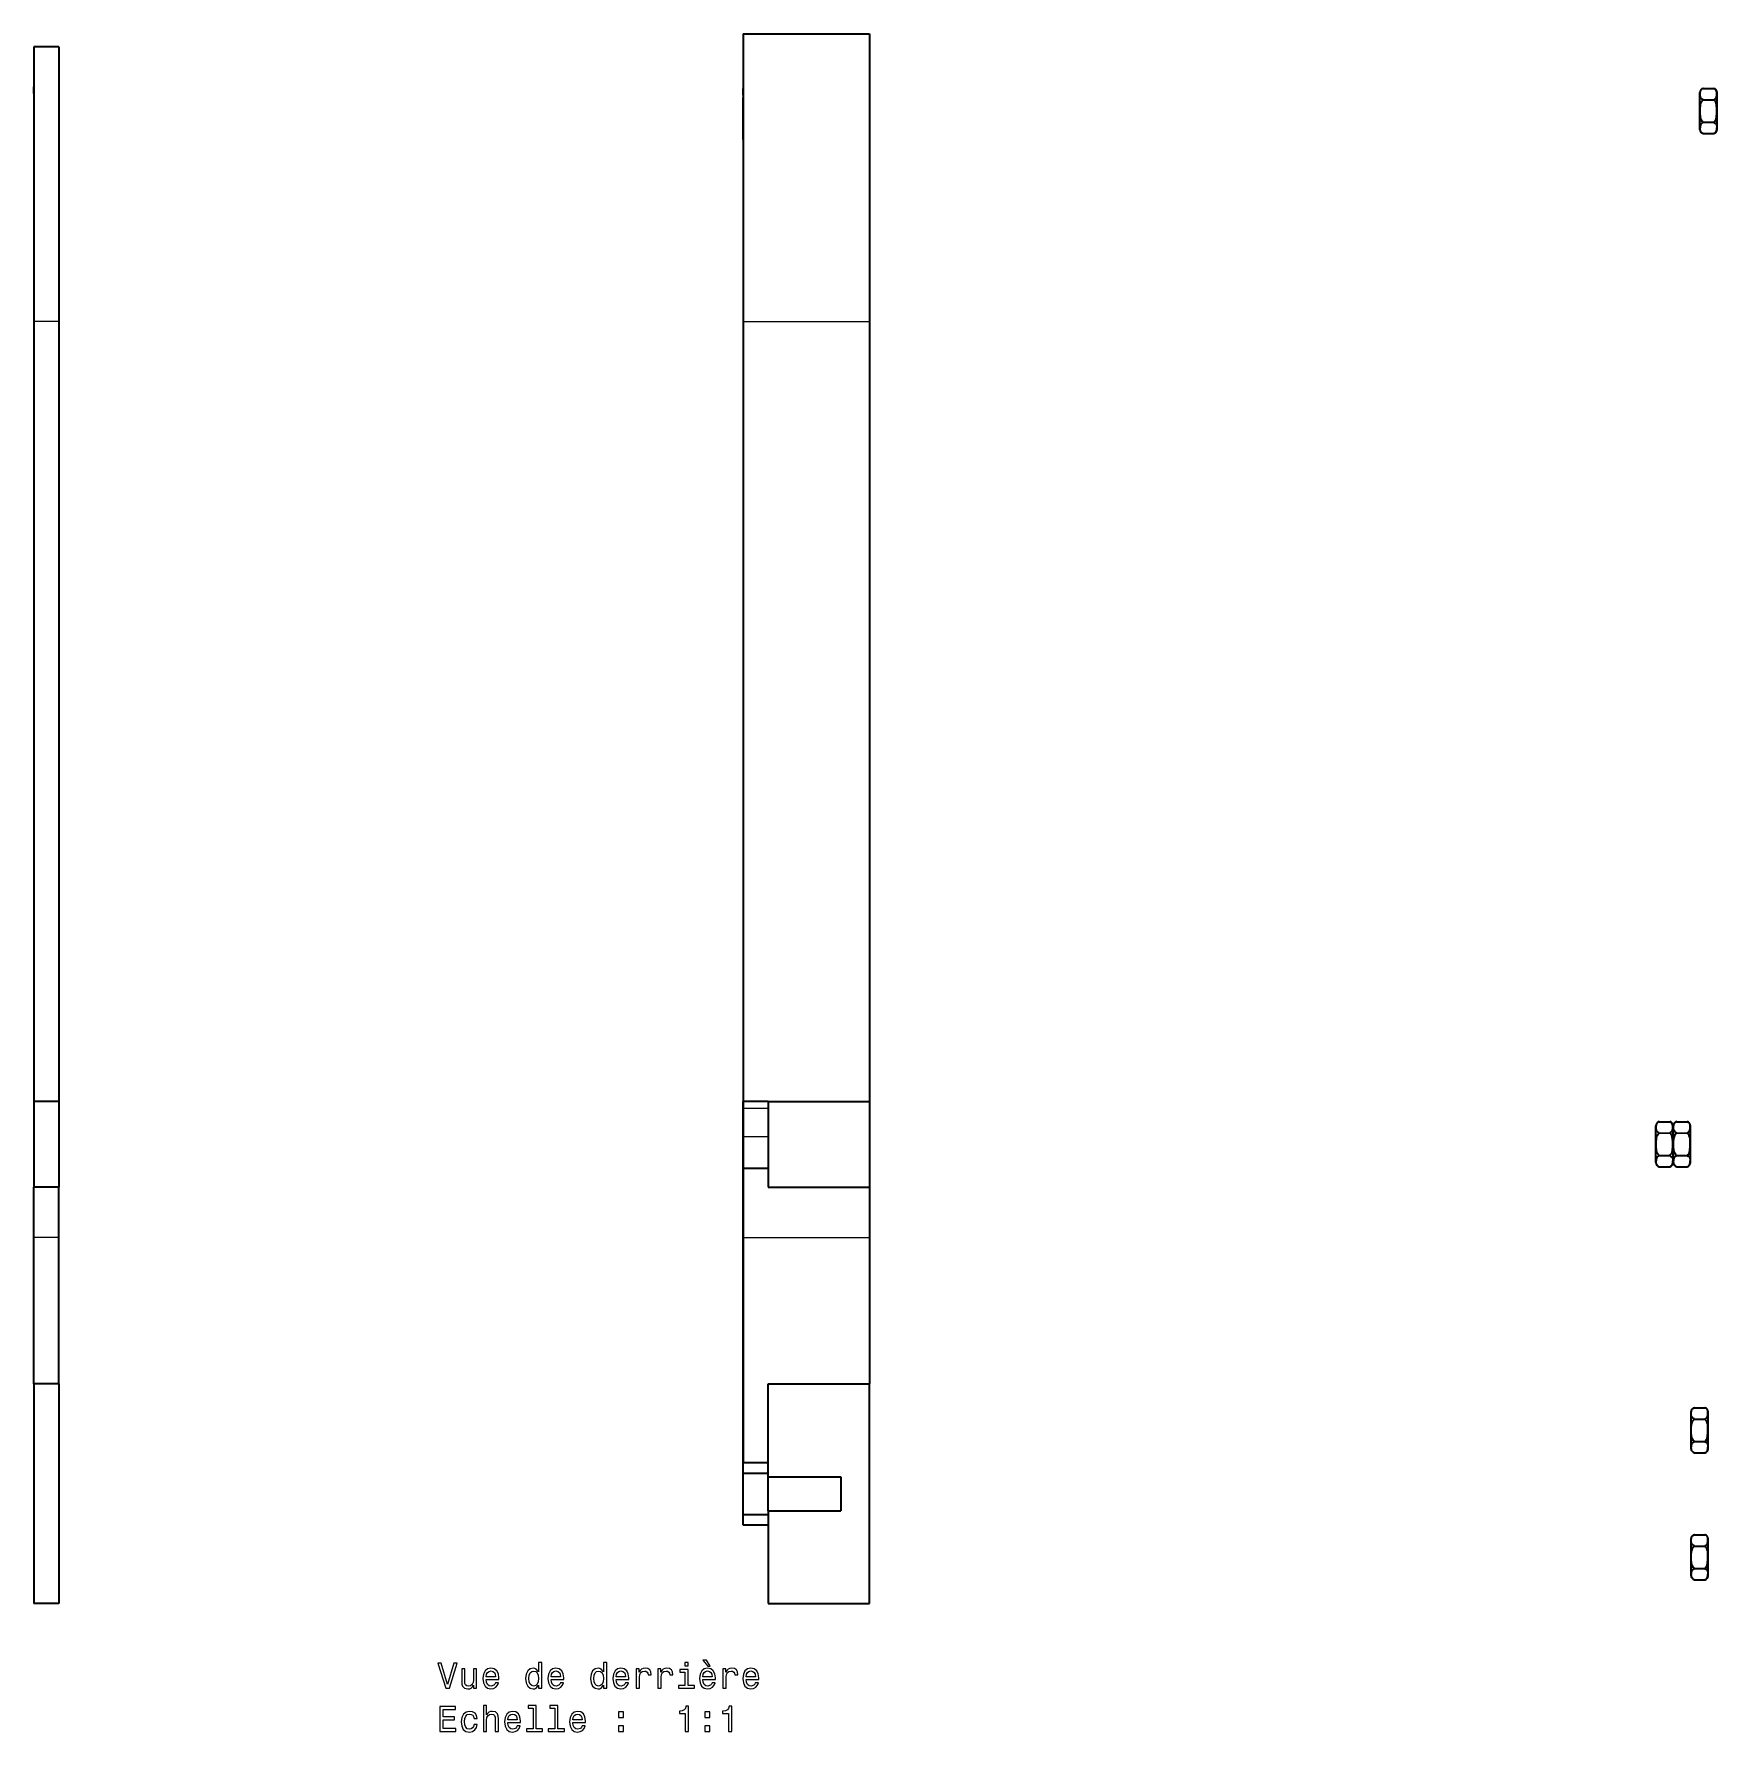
# Model space of a CAD drawing. Extents: x 155 to 1176, y 87 to 946.
# Drawn here: x 939.6 to 1175.6, y 291.3 to 529.3 of the extents above; entities that cross this region are included whole.
import ezdxf

# ---------------------------------------------------------------- set-up
doc = ezdxf.new("R2010")
doc.units = 0

msp = doc.modelspace()

# ---------------------------------------------------------------- linework, layer by layer
at = {"color": 7, "lineweight": 35}
for p, q in [((1039.05, 529.32), (1039.05, 489)), ((1056.75, 529.32), (1056.75, 489)), ((939.65, 527.52), (939.65, 489)), ((943.15, 527.52), (943.15, 489)), ((1039.05, 521.77), (1039.05, 489)), ((1039.05, 520.33), (1039.05, 489)), ((939.65, 489), (939.65, 379.7)), ((943.15, 489), (943.15, 379.7)), ((1039.05, 489), (1039.05, 379.7)), ((1039.05, 489), (1039.05, 379.7)), ((1056.75, 489), (1056.75, 379.7)), ((939.65, 340.1), (939.65, 360.63)), ((943.15, 340.1), (943.15, 360.63)), ((1039.05, 321.81), (1039.05, 360.63)), ((1039.05, 360.63), (1039.05, 329.1)), ((1056.75, 360.63), (1056.75, 340.1)), ((1056.75, 309.31), (1056.75, 340.1))]:
    msp.add_line(p, q, dxfattribs=at)
at = {"color": 7, "lineweight": 35, "ltscale": 0.442499}
msp.add_line((1039.05, 529.32), (1056.75, 529.32), dxfattribs=at)
at = {"color": 7, "lineweight": 35, "ltscale": 0.0875}
for p, q in [((943.15, 527.52), (939.65, 527.52)), ((943.15, 379.7), (939.65, 379.7)), ((1042.55, 379.7), (1039.05, 379.7)), ((1039.05, 370.33), (1042.55, 370.33)), ((943.15, 367.7), (939.65, 367.7)), ((943.15, 340.1), (939.65, 340.1)), ((1039.05, 329.1), (1042.55, 329.1)), ((1039.05, 327.6), (1042.55, 327.6)), ((1039.05, 321.81), (1042.55, 321.81)), ((1042.55, 320.31), (1039.05, 320.31)), ((943.15, 309.31), (939.65, 309.31))]:
    msp.add_line(p, q, dxfattribs=at)
at = {"color": 7, "lineweight": 35, "ltscale": 0.004613}
msp.add_line((939.65, 522.07), (939.65, 521.89), dxfattribs=at)
at = {"color": 7, "lineweight": 35, "ltscale": 0.02291}
for p, q in [((939.65, 520.97), (939.65, 521.89)), ((1039.05, 520.74), (1039.05, 521.66))]:
    msp.add_line(p, q, dxfattribs=at)
at = {"color": 7, "lineweight": 35, "ltscale": 9.91821e-05}
msp.add_line((1039.05, 521.77), (1039.05, 521.77), dxfattribs=at)
at = {"color": 7, "lineweight": 35, "ltscale": 0.002882}
msp.add_line((1039.05, 521.77), (1039.05, 521.66), dxfattribs=at)
at = {"color": 7, "lineweight": 35, "ltscale": 0.001231}
for p, q in [((1173.62, 521.69), (1173.58, 521.67)), ((1173.58, 515.38), (1173.62, 515.37)), ((1168.92, 376.86), (1168.97, 376.85)), ((1168.97, 370.56), (1168.92, 370.54))]:
    msp.add_line(p, q, dxfattribs=at)
at = {"color": 7, "lineweight": 13, "ltscale": 0.039133}
for p, q in [((1173.58, 521.67), (1175.14, 521.67)), ((1173.58, 520.14), (1175.14, 520.14)), ((1173.58, 520.06), (1175.14, 520.06)), ((1173.58, 517), (1175.14, 517)), ((1173.58, 516.91), (1175.14, 516.91)), ((1173.58, 515.38), (1175.14, 515.38)), ((1167.4, 376.85), (1168.97, 376.85)), ((1167.4, 375.32), (1168.97, 375.32)), ((1167.4, 375.23), (1168.97, 375.23)), ((1167.4, 372.17), (1168.97, 372.17)), ((1167.4, 372.09), (1168.97, 372.09)), ((1167.4, 370.56), (1168.97, 370.56))]:
    msp.add_line(p, q, dxfattribs=at)
at = {"color": 7, "lineweight": 35, "ltscale": 0.036768}
for p, q in [((1173.62, 521.69), (1175.09, 521.69)), ((1173.62, 515.37), (1175.09, 515.37)), ((1167.45, 376.86), (1168.92, 376.86)), ((1169.9, 376.86), (1171.37, 376.86)), ((1167.45, 370.54), (1168.92, 370.54)), ((1169.9, 370.54), (1171.37, 370.54)), ((1172.38, 336.76), (1173.85, 336.76)), ((1172.38, 330.44), (1173.85, 330.44)), ((1172.38, 318.97), (1173.85, 318.97)), ((1172.38, 312.65), (1173.85, 312.65))]:
    msp.add_line(p, q, dxfattribs=at)
at = {"color": 7, "lineweight": 35, "ltscale": 0.001228}
for p, q in [((1175.09, 521.69), (1175.14, 521.67)), ((1175.14, 515.38), (1175.09, 515.37)), ((1167.45, 376.86), (1167.4, 376.85)), ((1169.9, 376.86), (1169.85, 376.85)), ((1171.37, 376.86), (1171.42, 376.85)), ((1167.4, 370.56), (1167.45, 370.54)), ((1169.85, 370.56), (1169.9, 370.54)), ((1171.42, 370.56), (1171.37, 370.54)), ((1172.38, 336.76), (1172.34, 336.75)), ((1173.85, 336.76), (1173.9, 336.75)), ((1172.34, 330.46), (1172.38, 330.44)), ((1173.9, 330.46), (1173.85, 330.44)), ((1172.38, 318.97), (1172.34, 318.96)), ((1173.85, 318.97), (1173.9, 318.96)), ((1172.34, 312.66), (1172.38, 312.65)), ((1173.9, 312.66), (1173.85, 312.65))]:
    msp.add_line(p, q, dxfattribs=at)
at = {"color": 7, "lineweight": 35, "ltscale": 0.012404}
msp.add_line((939.65, 520.97), (939.65, 520.48), dxfattribs=at)
at = {"color": 7, "lineweight": 35, "ltscale": 0.013429}
msp.add_line((939.65, 520.48), (939.65, 519.94), dxfattribs=at)
at = {"color": 7, "lineweight": 35, "ltscale": 0.102756}
msp.add_line((939.65, 519.94), (939.65, 515.83), dxfattribs=at)
at = {"color": 7, "lineweight": 35, "ltscale": 0.007751}
msp.add_line((1039.05, 520.74), (1039.05, 520.43), dxfattribs=at)
at = {"color": 7, "lineweight": 35, "ltscale": 0.0026}
msp.add_line((1039.05, 520.33), (1039.05, 520.43), dxfattribs=at)
at = {"color": 7, "lineweight": 35, "ltscale": 0.144972}
msp.add_line((1039.05, 514.53), (1039.05, 520.33), dxfattribs=at)
at = {"color": 7, "lineweight": 35, "ltscale": 0.114172}
msp.add_line((1039.05, 515.53), (1039.05, 520.09), dxfattribs=at)
at = {"color": 7, "lineweight": 35, "ltscale": 0.11937}
for p, q in [((1173.16, 516.33), (1173.16, 521.1)), ((1175.56, 516.33), (1175.56, 521.1)), ((1166.99, 371.5), (1166.99, 376.28)), ((1169.39, 371.5), (1169.39, 376.28)), ((1169.44, 371.5), (1169.44, 376.28)), ((1171.84, 371.5), (1171.84, 376.28)), ((1171.92, 331.4), (1171.92, 336.18)), ((1174.32, 331.4), (1174.32, 336.18)), ((1171.92, 313.61), (1171.92, 318.39)), ((1174.32, 313.61), (1174.32, 318.39))]:
    msp.add_line(p, q, dxfattribs=at)
at = {"color": 7, "lineweight": 35, "ltscale": 0.009402}
for p, q in [((1173.16, 515.95), (1173.16, 516.33)), ((1175.56, 515.95), (1175.56, 516.33)), ((1171.92, 331.03), (1171.92, 331.4)), ((1174.32, 331.03), (1174.32, 331.4))]:
    msp.add_line(p, q, dxfattribs=at)
at = {"color": 7, "lineweight": 13, "ltscale": 0.0875}
for p, q in [((943.15, 489), (939.65, 489)), ((1039.05, 378.74), (1042.55, 378.74)), ((1039.05, 374.77), (1042.55, 374.77)), ((1039.05, 370.35), (1042.55, 370.35)), ((943.15, 360.63), (939.65, 360.63))]:
    msp.add_line(p, q, dxfattribs=at)
at = {"color": 7, "lineweight": 35, "ltscale": 0.341771}
msp.add_line((1039.05, 489), (1039.05, 475.32), dxfattribs=at)
at = {"color": 7, "lineweight": 13, "ltscale": 0.442499}
for p, q in [((1039.05, 489), (1056.75, 489)), ((1039.05, 360.63), (1056.75, 360.63))]:
    msp.add_line(p, q, dxfattribs=at)
at = {"color": 7, "lineweight": 35, "ltscale": 0.029386}
msp.add_line((1039.05, 475.32), (1039.05, 474.15), dxfattribs=at)
at = {"color": 7, "lineweight": 35, "ltscale": 0.224043}
msp.add_line((1039.05, 474.15), (1039.05, 465.19), dxfattribs=at)
at = {"color": 7, "lineweight": 35, "ltscale": 0.02378}
msp.add_line((1039.05, 465.19), (1039.05, 464.24), dxfattribs=at)
at = {"color": 7, "lineweight": 35, "ltscale": 0.422265}
msp.add_line((1039.05, 464.24), (1039.05, 447.35), dxfattribs=at)
at = {"color": 7, "lineweight": 35, "ltscale": 0.128416}
msp.add_line((1039.05, 447.35), (1039.05, 442.21), dxfattribs=at)
at = {"color": 7, "lineweight": 35, "ltscale": 0.10629}
msp.add_line((1039.05, 442.21), (1039.05, 437.96), dxfattribs=at)
at = {"color": 7, "lineweight": 35, "ltscale": 0.107159}
msp.add_line((1039.05, 437.96), (1039.05, 433.67), dxfattribs=at)
at = {"color": 7, "lineweight": 35, "ltscale": 0.361674}
msp.add_line((1039.05, 433.67), (1039.05, 419.2), dxfattribs=at)
at = {"color": 7, "lineweight": 35, "ltscale": 0.244137}
msp.add_line((1039.05, 427.68), (1039.05, 417.91), dxfattribs=at)
at = {"color": 7, "lineweight": 35, "ltscale": 0.263998}
msp.add_line((1039.05, 425.03), (1039.05, 414.47), dxfattribs=at)
at = {"color": 7, "lineweight": 35, "ltscale": 0.250799}
msp.add_line((1039.05, 419.2), (1039.05, 409.17), dxfattribs=at)
at = {"color": 7, "lineweight": 35, "ltscale": 0.157337}
msp.add_line((1039.05, 414.47), (1039.05, 408.17), dxfattribs=at)
at = {"color": 7, "lineweight": 35, "ltscale": 0.080775}
msp.add_line((1039.05, 409.17), (1039.05, 405.94), dxfattribs=at)
at = {"color": 7, "lineweight": 35, "ltscale": 0.041152}
msp.add_line((1039.05, 408.17), (1039.05, 406.53), dxfattribs=at)
at = {"color": 7, "lineweight": 35, "ltscale": 0.000951385}
msp.add_line((1039.05, 406.53), (1039.05, 406.49), dxfattribs=at)
at = {"color": 7, "lineweight": 35, "ltscale": 0.153728}
msp.add_line((1039.05, 405.94), (1039.05, 399.79), dxfattribs=at)
at = {"color": 7, "lineweight": 35, "ltscale": 0.002211}
msp.add_line((1039.05, 399.79), (1039.05, 399.7), dxfattribs=at)
at = {"color": 7, "lineweight": 35, "ltscale": 0.076708}
msp.add_line((1039.05, 399.7), (1039.05, 396.64), dxfattribs=at)
at = {"color": 7, "lineweight": 35, "ltscale": 0.060306}
msp.add_line((1039.05, 396.64), (1039.05, 394.22), dxfattribs=at)
at = {"color": 7, "lineweight": 35, "ltscale": 0.14248}
msp.add_line((1039.05, 394.23), (1039.05, 388.54), dxfattribs=at)
at = {"color": 7, "lineweight": 35, "ltscale": 0.244997}
msp.add_line((1039.05, 388.54), (1039.05, 378.74), dxfattribs=at)
at = {"color": 7, "lineweight": 35, "ltscale": 0.3}
for p, q in [((939.65, 379.7), (939.65, 367.7)), ((943.15, 379.7), (943.15, 367.7)), ((1042.55, 379.7), (1042.55, 367.7)), ((1056.75, 379.7), (1056.75, 367.7))]:
    msp.add_line(p, q, dxfattribs=at)
at = {"color": 7, "lineweight": 35, "ltscale": 0.023655}
msp.add_line((1039.05, 378.76), (1039.05, 379.7), dxfattribs=at)
at = {"color": 7, "lineweight": 35, "ltscale": 0.023582}
msp.add_line((1039.05, 377.82), (1039.05, 378.76), dxfattribs=at)
at = {"color": 7, "lineweight": 35, "ltscale": 0.099202}
msp.add_line((1039.05, 378.74), (1039.05, 374.77), dxfattribs=at)
at = {"color": 7, "lineweight": 35, "ltscale": 0.354999}
for p, q in [((1042.55, 379.7), (1056.75, 379.7)), ((1042.55, 367.7), (1056.75, 367.7)), ((1042.55, 340.1), (1056.75, 340.1)), ((1042.55, 309.31), (1056.75, 309.31))]:
    msp.add_line(p, q, dxfattribs=at)
at = {"color": 7, "lineweight": 35, "ltscale": 0.004784}
msp.add_line((1039.05, 377.62), (1039.05, 377.82), dxfattribs=at)
at = {"color": 7, "lineweight": 35, "ltscale": 2.74658e-05}
msp.add_line((1039.05, 377.62), (1039.05, 377.62), dxfattribs=at)
at = {"color": 7, "lineweight": 35, "ltscale": 0.006197}
msp.add_line((1039.05, 377.38), (1039.05, 377.62), dxfattribs=at)
at = {"color": 7, "lineweight": 35, "ltscale": 0.418545}
msp.add_line((1039.05, 360.63), (1039.05, 377.38), dxfattribs=at)
at = {"color": 7, "lineweight": 13, "ltscale": 0.03913}
for p, q in [((1169.85, 376.85), (1171.42, 376.85)), ((1169.85, 375.32), (1171.42, 375.32)), ((1169.85, 375.23), (1171.42, 375.23)), ((1169.85, 372.17), (1171.42, 372.17)), ((1169.85, 372.09), (1171.42, 372.09)), ((1169.85, 370.56), (1171.42, 370.56)), ((1172.34, 336.75), (1173.9, 336.75)), ((1172.34, 335.22), (1173.9, 335.22)), ((1172.34, 335.13), (1173.9, 335.13)), ((1172.34, 332.07), (1173.9, 332.07)), ((1172.34, 331.99), (1173.9, 331.99)), ((1172.34, 330.46), (1173.9, 330.46)), ((1172.34, 318.96), (1173.9, 318.96)), ((1172.34, 317.43), (1173.9, 317.43)), ((1172.34, 317.34), (1173.9, 317.34)), ((1172.34, 314.28), (1173.9, 314.28)), ((1172.34, 314.19), (1173.9, 314.19)), ((1172.34, 312.66), (1173.9, 312.66))]:
    msp.add_line(p, q, dxfattribs=at)
at = {"color": 7, "lineweight": 35, "ltscale": 0.110519}
msp.add_line((1039.05, 374.77), (1039.05, 370.35), dxfattribs=at)
at = {"color": 7, "lineweight": 35, "ltscale": 0.009401}
for p, q in [((1166.99, 371.13), (1166.99, 371.5)), ((1169.39, 371.13), (1169.39, 371.5)), ((1169.44, 371.13), (1169.44, 371.5)), ((1171.84, 371.13), (1171.84, 371.5)), ((1171.92, 313.24), (1171.92, 313.61)), ((1174.32, 313.24), (1174.32, 313.61))]:
    msp.add_line(p, q, dxfattribs=at)
at = {"color": 7, "lineweight": 35, "ltscale": 0.000402069}
msp.add_line((1039.05, 370.35), (1039.05, 370.33), dxfattribs=at)
at = {"color": 7, "lineweight": 35, "ltscale": 0.242417}
msp.add_line((1039.05, 370.33), (1039.05, 360.63), dxfattribs=at)
at = {"color": 7, "lineweight": 35, "ltscale": 0.176738}
for p, q in [((939.65, 360.63), (939.65, 367.7)), ((943.15, 360.63), (943.15, 367.7)), ((1056.75, 367.7), (1056.75, 360.63))]:
    msp.add_line(p, q, dxfattribs=at)
at = {"color": 7, "lineweight": 35, "ltscale": 0.325}
for p, q in [((939.65, 340.1), (939.65, 327.1)), ((943.15, 340.1), (943.15, 327.1)), ((1042.55, 327.1), (1042.55, 340.1)), ((939.65, 322.31), (939.65, 309.31)), ((943.15, 322.31), (943.15, 309.31)), ((1042.55, 322.31), (1042.55, 309.31))]:
    msp.add_line(p, q, dxfattribs=at)
at = {"color": 7, "lineweight": 35, "ltscale": 0.0375}
for p, q in [((1039.05, 327.6), (1039.05, 329.1)), ((1039.05, 320.31), (1039.05, 321.81))]:
    msp.add_line(p, q, dxfattribs=at)
at = {"color": 7, "lineweight": 35, "ltscale": 0.119794}
for p, q in [((939.65, 327.1), (939.65, 322.31)), ((943.15, 327.1), (943.15, 322.31)), ((1052.75, 327.1), (1052.75, 322.31))]:
    msp.add_line(p, q, dxfattribs=at)
at = {"color": 7, "lineweight": 35, "ltscale": 0.132292}
msp.add_line((1042.55, 322.31), (1042.55, 327.6), dxfattribs=at)
at = {"color": 7, "lineweight": 35, "ltscale": 0.254999}
for p, q in [((1042.55, 327.1), (1052.75, 327.1)), ((1042.55, 322.31), (1052.75, 322.31))]:
    msp.add_line(p, q, dxfattribs=at)
at = {"color": 7, "lineweight": 35}
for points in [[(1173.58, 520.14), (1173.49, 520.18), (1173.35, 520.29), (1173.24, 520.48), (1173.19, 520.77), (1173.19, 521.08), (1173.22, 521.28), (1173.32, 521.49), (1173.41, 521.59), (1173.58, 521.67)], [(1175.14, 520.14), (1175.22, 520.18), (1175.37, 520.29), (1175.47, 520.48), (1175.53, 520.77), (1175.53, 521.08), (1175.49, 521.28), (1175.4, 521.49), (1175.31, 521.59), (1175.14, 521.67)], [(1173.58, 517), (1173.49, 517.07), (1173.35, 517.3), (1173.24, 517.67), (1173.19, 518.25), (1173.19, 518.86), (1173.22, 519.27), (1173.26, 519.48), (1173.35, 519.75), (1173.41, 519.88), (1173.58, 520.06)], [(1173.58, 520.14), (1173.62, 520.1), (1173.58, 520.06)], [(1175.14, 520.14), (1175.09, 520.1), (1175.14, 520.06)], [(1175.14, 517), (1175.22, 517.07), (1175.37, 517.3), (1175.47, 517.67), (1175.53, 518.25), (1175.53, 518.86), (1175.49, 519.27), (1175.46, 519.48), (1175.37, 519.75), (1175.31, 519.88), (1175.14, 520.06)], [(1173.58, 516.91), (1173.49, 516.88), (1173.35, 516.76), (1173.24, 516.58), (1173.19, 516.29), (1173.18, 516.18)], [(1173.58, 517), (1173.61, 516.97), (1173.62, 516.93), (1173.58, 516.91)], [(1175.14, 517), (1175.11, 516.97), (1175.1, 516.93), (1175.14, 516.91)], [(1175.14, 516.91), (1175.22, 516.88), (1175.37, 516.76), (1175.47, 516.58), (1175.53, 516.29), (1175.53, 516.18)], [(1173.58, 515.38), (1173.49, 515.42), (1173.35, 515.53), (1173.24, 515.72), (1173.19, 516.01), (1173.18, 516.18)], [(1175.14, 515.38), (1175.22, 515.42), (1175.37, 515.53), (1175.47, 515.72), (1175.53, 516.01), (1175.53, 516.18)], [(1167.4, 375.32), (1167.32, 375.36), (1167.18, 375.47), (1167.07, 375.66), (1167.02, 375.95), (1167.02, 376.25), (1167.05, 376.46), (1167.15, 376.66), (1167.24, 376.76), (1167.4, 376.85)], [(1168.97, 375.32), (1169.05, 375.36), (1169.2, 375.47), (1169.3, 375.66), (1169.36, 375.95), (1169.35, 376.25), (1169.32, 376.46), (1169.23, 376.66), (1169.13, 376.76), (1168.97, 376.85)], [(1169.85, 375.32), (1169.77, 375.36), (1169.63, 375.47), (1169.52, 375.66), (1169.47, 375.95), (1169.47, 376.25), (1169.5, 376.46), (1169.6, 376.66), (1169.69, 376.76), (1169.85, 376.85)], [(1171.42, 375.32), (1171.5, 375.36), (1171.65, 375.47), (1171.75, 375.66), (1171.81, 375.95), (1171.8, 376.25), (1171.77, 376.46), (1171.68, 376.66), (1171.58, 376.76), (1171.42, 376.85)], [(1167.4, 372.17), (1167.32, 372.24), (1167.18, 372.47), (1167.07, 372.84), (1167.02, 373.42), (1167.02, 374.04), (1167.05, 374.45), (1167.09, 374.65), (1167.17, 374.93), (1167.24, 375.06), (1167.4, 375.23)], [(1167.4, 375.32), (1167.45, 375.28), (1167.4, 375.23)], [(1168.97, 375.32), (1168.92, 375.28), (1168.97, 375.23)], [(1168.97, 372.17), (1169.05, 372.24), (1169.2, 372.47), (1169.3, 372.84), (1169.36, 373.42), (1169.35, 374.04), (1169.32, 374.45), (1169.29, 374.65), (1169.2, 374.93), (1169.13, 375.06), (1168.97, 375.23)], [(1169.85, 372.17), (1169.77, 372.24), (1169.63, 372.47), (1169.52, 372.84), (1169.47, 373.42), (1169.47, 374.04), (1169.5, 374.45), (1169.54, 374.65), (1169.62, 374.93), (1169.69, 375.06), (1169.85, 375.23)], [(1169.85, 375.32), (1169.9, 375.28), (1169.85, 375.23)], [(1171.42, 375.32), (1171.37, 375.28), (1171.42, 375.23)], [(1171.42, 372.17), (1171.5, 372.24), (1171.65, 372.47), (1171.75, 372.84), (1171.81, 373.42), (1171.8, 374.04), (1171.77, 374.45), (1171.74, 374.65), (1171.65, 374.93), (1171.58, 375.06), (1171.42, 375.23)], [(1167.4, 372.09), (1167.32, 372.05), (1167.18, 371.94), (1167.07, 371.75), (1167.02, 371.46), (1167.01, 371.35)], [(1167.4, 370.56), (1167.32, 370.59), (1167.18, 370.71), (1167.07, 370.89), (1167.02, 371.18), (1167.01, 371.35)], [(1167.4, 372.17), (1167.43, 372.15), (1167.45, 372.11), (1167.4, 372.09)], [(1168.97, 372.17), (1168.94, 372.15), (1168.93, 372.11), (1168.97, 372.09)], [(1168.97, 372.09), (1169.05, 372.05), (1169.2, 371.94), (1169.3, 371.75), (1169.36, 371.46), (1169.36, 371.35)], [(1168.97, 370.56), (1169.05, 370.59), (1169.2, 370.71), (1169.3, 370.89), (1169.36, 371.18), (1169.36, 371.35)], [(1169.85, 372.09), (1169.77, 372.05), (1169.63, 371.94), (1169.52, 371.75), (1169.47, 371.46), (1169.46, 371.35)], [(1169.85, 370.56), (1169.77, 370.59), (1169.63, 370.71), (1169.52, 370.89), (1169.47, 371.18), (1169.46, 371.35)], [(1169.85, 372.17), (1169.88, 372.15), (1169.89, 372.11), (1169.85, 372.09)], [(1171.42, 372.17), (1171.39, 372.15), (1171.38, 372.11), (1171.42, 372.09)], [(1171.42, 372.09), (1171.5, 372.05), (1171.65, 371.94), (1171.75, 371.75), (1171.81, 371.46), (1171.81, 371.35)], [(1171.42, 370.56), (1171.5, 370.59), (1171.65, 370.71), (1171.75, 370.89), (1171.81, 371.18), (1171.81, 371.35)], [(1172.34, 335.22), (1172.25, 335.25), (1172.11, 335.37), (1172, 335.55), (1171.95, 335.84), (1171.95, 336.15), (1171.99, 336.36), (1172.08, 336.56), (1172.17, 336.66), (1172.34, 336.75)], [(1173.9, 335.22), (1173.99, 335.25), (1174.13, 335.37), (1174.24, 335.55), (1174.29, 335.84), (1174.29, 336.15), (1174.25, 336.36), (1174.16, 336.56), (1174.07, 336.66), (1173.9, 336.75)], [(1172.34, 332.07), (1172.25, 332.14), (1172.11, 332.37), (1172, 332.74), (1171.95, 333.32), (1171.95, 333.94), (1171.99, 334.35), (1172.02, 334.55), (1172.11, 334.83), (1172.17, 334.95), (1172.34, 335.13)], [(1172.34, 335.22), (1172.38, 335.18), (1172.34, 335.13)], [(1173.9, 335.22), (1173.86, 335.18), (1173.9, 335.13)], [(1173.9, 332.07), (1173.99, 332.14), (1174.13, 332.37), (1174.24, 332.74), (1174.29, 333.32), (1174.29, 333.94), (1174.25, 334.35), (1174.22, 334.55), (1174.13, 334.83), (1174.07, 334.95), (1173.9, 335.13)], [(1172.34, 331.99), (1172.25, 331.95), (1172.11, 331.84), (1172, 331.65), (1171.95, 331.36), (1171.95, 331.25)], [(1172.34, 330.46), (1172.25, 330.49), (1172.11, 330.61), (1172, 330.79), (1171.95, 331.08), (1171.95, 331.25)], [(1172.34, 332.07), (1172.37, 332.05), (1172.38, 332.01), (1172.34, 331.99)], [(1173.9, 332.07), (1173.87, 332.05), (1173.86, 332.01), (1173.9, 331.99)], [(1173.9, 331.99), (1173.99, 331.95), (1174.13, 331.84), (1174.24, 331.65), (1174.29, 331.36), (1174.29, 331.25)], [(1173.9, 330.46), (1173.99, 330.49), (1174.13, 330.61), (1174.24, 330.79), (1174.29, 331.08), (1174.29, 331.25)], [(1172.34, 317.43), (1172.25, 317.46), (1172.11, 317.58), (1172, 317.76), (1171.95, 318.05), (1171.95, 318.36), (1171.99, 318.56), (1172.08, 318.77), (1172.17, 318.87), (1172.34, 318.96)], [(1173.9, 317.43), (1173.99, 317.46), (1174.13, 317.58), (1174.24, 317.76), (1174.29, 318.05), (1174.29, 318.36), (1174.25, 318.56), (1174.16, 318.77), (1174.07, 318.87), (1173.9, 318.96)], [(1172.34, 314.28), (1172.25, 314.35), (1172.11, 314.58), (1172, 314.95), (1171.95, 315.53), (1171.95, 316.15), (1171.99, 316.56), (1172.02, 316.76), (1172.11, 317.03), (1172.17, 317.16), (1172.34, 317.34)], [(1172.34, 317.43), (1172.38, 317.39), (1172.34, 317.34)], [(1173.9, 317.43), (1173.86, 317.39), (1173.9, 317.34)], [(1173.9, 314.28), (1173.99, 314.35), (1174.13, 314.58), (1174.24, 314.95), (1174.29, 315.53), (1174.29, 316.15), (1174.25, 316.56), (1174.22, 316.76), (1174.13, 317.03), (1174.07, 317.16), (1173.9, 317.34)], [(1172.34, 314.19), (1172.25, 314.16), (1172.11, 314.04), (1172, 313.86), (1171.95, 313.57), (1171.95, 313.46)], [(1172.34, 314.28), (1172.37, 314.26), (1172.38, 314.22), (1172.34, 314.19)], [(1173.9, 314.28), (1173.87, 314.26), (1173.86, 314.22), (1173.9, 314.19)], [(1173.9, 314.19), (1173.99, 314.16), (1174.13, 314.04), (1174.24, 313.86), (1174.29, 313.57), (1174.29, 313.46)], [(1172.34, 312.66), (1172.25, 312.7), (1172.11, 312.81), (1172, 313), (1171.95, 313.29), (1171.95, 313.46)], [(1173.9, 312.66), (1173.99, 312.7), (1174.13, 312.81), (1174.24, 313), (1174.29, 313.29), (1174.29, 313.46)]]:
    msp.add_lwpolyline(points, dxfattribs=at)
at = {"color": 7, "lineweight": 13}
for points in [[(998.5, 300.96), (997.62, 297.98), (996.72, 300.96), (996.24, 300.96), (997.37, 297.45), (997.87, 297.45), (998.98, 300.96)], [(1001.7, 300.16), (1001.26, 300.16), (1001.26, 298.6), (1001.21, 298.24), (1001.06, 297.97), (1000.83, 297.81), (1000.53, 297.76), (1000.3, 297.8), (1000.15, 297.92), (1000.06, 298.13), (1000.04, 298.42), (1000.04, 300.16), (999.6, 300.16), (999.6, 298.38), (999.61, 298.02), (999.71, 297.73), (1000, 297.45), (1000.47, 297.36), (1000.72, 297.39), (1000.94, 297.48), (1001.12, 297.64), (1001.28, 297.87), (1001.28, 297.45), (1001.7, 297.45)], [(1003.04, 298.68), (1004.81, 298.68), (1004.82, 298.89), (1004.74, 299.47), (1004.51, 299.9), (1004.16, 300.16), (1003.69, 300.26), (1003.23, 300.16), (1002.88, 299.87), (1002.65, 299.42), (1002.57, 298.81), (1002.65, 298.19), (1002.87, 297.74), (1003.22, 297.45), (1003.68, 297.36), (1004.07, 297.42), (1004.39, 297.6), (1004.63, 297.87), (1004.77, 298.23), (1004.33, 298.23), (1004.24, 298.03), (1004.11, 297.88), (1003.73, 297.76), (1003.44, 297.81), (1003.23, 297.99), (1003.09, 298.28), (1003.04, 298.66)], [(1010.38, 297.87), (1010.38, 297.45), (1010.83, 297.45), (1010.83, 301.07), (1010.39, 301.07), (1010.39, 299.75), (1010.05, 300.13), (1009.84, 300.22), (1009.61, 300.26), (1009.18, 300.16), (1008.85, 299.87), (1008.63, 299.42), (1008.55, 298.81), (1008.63, 298.2), (1008.85, 297.74), (1009.18, 297.45), (1009.61, 297.36), (1009.84, 297.39), (1010.06, 297.48)], [(1012.14, 298.68), (1013.92, 298.68), (1013.92, 298.89), (1013.84, 299.47), (1013.62, 299.9), (1013.27, 300.16), (1012.8, 300.26), (1012.34, 300.16), (1011.99, 299.87), (1011.76, 299.42), (1011.68, 298.81), (1011.76, 298.19), (1011.98, 297.74), (1012.33, 297.45), (1012.78, 297.36), (1013.18, 297.42), (1013.5, 297.6), (1013.74, 297.87), (1013.87, 298.23), (1013.44, 298.23), (1013.34, 298.03), (1013.21, 297.88), (1012.84, 297.76), (1012.55, 297.81), (1012.34, 297.99), (1012.19, 298.28), (1012.14, 298.66)], [(1019.49, 297.87), (1019.49, 297.45), (1019.94, 297.45), (1019.94, 301.07), (1019.5, 301.07), (1019.5, 299.75), (1019.16, 300.13), (1018.95, 300.22), (1018.72, 300.26), (1018.29, 300.16), (1017.95, 299.87), (1017.74, 299.42), (1017.66, 298.81), (1017.74, 298.2), (1017.95, 297.74), (1018.29, 297.45), (1018.72, 297.36), (1018.95, 297.39), (1019.16, 297.48)], [(1021.25, 298.68), (1023.03, 298.68), (1023.03, 298.89), (1022.95, 299.47), (1022.73, 299.9), (1022.38, 300.16), (1021.91, 300.26), (1021.45, 300.16), (1021.1, 299.87), (1020.87, 299.42), (1020.79, 298.81), (1020.86, 298.19), (1021.09, 297.74), (1021.44, 297.45), (1021.89, 297.36), (1022.29, 297.42), (1022.61, 297.6), (1022.85, 297.87), (1022.98, 298.23), (1022.54, 298.23), (1022.45, 298.03), (1022.32, 297.88), (1021.95, 297.76), (1021.66, 297.81), (1021.44, 297.99), (1021.3, 298.28), (1021.25, 298.66)], [(1024.07, 297.45), (1024.51, 297.45), (1024.51, 299), (1024.56, 299.38), (1024.69, 299.64), (1024.91, 299.8), (1025.21, 299.86), (1025.43, 299.82), (1025.6, 299.72), (1025.7, 299.55), (1025.74, 299.32), (1026.18, 299.32), (1026.12, 299.73), (1025.96, 300.02), (1025.68, 300.2), (1025.3, 300.26), (1025.04, 300.22), (1024.82, 300.12), (1024.63, 299.95), (1024.47, 299.71), (1024.47, 300.16), (1024.07, 300.16)], [(1027.1, 297.45), (1027.55, 297.45), (1027.55, 299), (1027.59, 299.38), (1027.73, 299.64), (1027.95, 299.8), (1028.25, 299.86), (1028.47, 299.82), (1028.64, 299.72), (1028.74, 299.55), (1028.77, 299.32), (1029.22, 299.32), (1029.16, 299.73), (1028.99, 300.02), (1028.72, 300.2), (1028.34, 300.26), (1028.08, 300.22), (1027.86, 300.12), (1027.66, 299.95), (1027.51, 299.71), (1027.51, 300.16), (1027.1, 300.16)], [(1031.33, 297.83), (1031.33, 300.07), (1030.19, 300.07), (1030.19, 299.69), (1030.88, 299.69), (1030.88, 297.83), (1029.98, 297.83), (1029.98, 297.45), (1032.25, 297.45), (1032.25, 297.83)], [(1031.34, 301.07), (1030.87, 301.07), (1030.87, 300.57), (1031.34, 300.57)], [(1033.4, 298.68), (1035.17, 298.68), (1035.18, 298.89), (1035.1, 299.47), (1034.87, 299.9), (1034.52, 300.16), (1034.05, 300.26), (1033.59, 300.16), (1033.24, 299.87), (1033.01, 299.42), (1032.93, 298.81), (1033.01, 298.19), (1033.23, 297.74), (1033.58, 297.45), (1034.04, 297.36), (1034.43, 297.42), (1034.75, 297.6), (1034.99, 297.87), (1035.13, 298.23), (1034.69, 298.23), (1034.6, 298.03), (1034.47, 297.88), (1034.09, 297.76), (1033.8, 297.81), (1033.59, 297.99), (1033.45, 298.28), (1033.4, 298.66)], [(1034.41, 300.53), (1033.91, 301.39), (1033.41, 301.39), (1034.11, 300.53)], [(1036.21, 297.45), (1036.65, 297.45), (1036.65, 299), (1036.7, 299.38), (1036.84, 299.64), (1037.06, 299.8), (1037.36, 299.86), (1037.58, 299.82), (1037.74, 299.72), (1037.84, 299.55), (1037.88, 299.32), (1038.33, 299.32), (1038.27, 299.73), (1038.1, 300.02), (1037.82, 300.2), (1037.45, 300.26), (1037.19, 300.22), (1036.97, 300.12), (1036.77, 299.95), (1036.61, 299.71), (1036.61, 300.16), (1036.21, 300.16)], [(1039.47, 298.68), (1041.24, 298.68), (1041.25, 298.89), (1041.17, 299.47), (1040.95, 299.9), (1040.59, 300.16), (1040.12, 300.26), (1039.66, 300.16), (1039.31, 299.87), (1039.08, 299.42), (1039, 298.81), (1039.08, 298.19), (1039.31, 297.74), (1039.65, 297.45), (1040.11, 297.36), (1040.5, 297.42), (1040.82, 297.6), (1041.06, 297.87), (1041.2, 298.23), (1040.76, 298.23), (1040.67, 298.03), (1040.54, 297.88), (1040.16, 297.76), (1039.88, 297.81), (1039.66, 297.99), (1039.52, 298.28), (1039.47, 298.66)], [(1003.04, 299.05), (1003.09, 299.4), (1003.23, 299.66), (1003.43, 299.81), (1003.71, 299.87), (1003.97, 299.81), (1004.18, 299.66), (1004.31, 299.4), (1004.35, 299.05)], [(1009.68, 299.86), (1009.98, 299.79), (1010.2, 299.59), (1010.33, 299.26), (1010.38, 298.81), (1010.33, 298.35), (1010.2, 298.02), (1009.98, 297.82), (1009.68, 297.76), (1009.41, 297.82), (1009.19, 298.02), (1009.05, 298.36), (1009.01, 298.81), (1009.05, 299.26), (1009.19, 299.59), (1009.41, 299.79)], [(1012.14, 299.05), (1012.2, 299.4), (1012.34, 299.66), (1012.54, 299.81), (1012.81, 299.87), (1013.08, 299.81), (1013.29, 299.66), (1013.41, 299.4), (1013.46, 299.05)], [(1018.79, 299.86), (1019.08, 299.79), (1019.31, 299.59), (1019.44, 299.26), (1019.49, 298.81), (1019.44, 298.35), (1019.31, 298.02), (1019.08, 297.82), (1018.79, 297.76), (1018.51, 297.82), (1018.3, 298.02), (1018.16, 298.36), (1018.12, 298.81), (1018.16, 299.26), (1018.3, 299.59), (1018.51, 299.79)], [(1021.25, 299.05), (1021.31, 299.4), (1021.44, 299.66), (1021.65, 299.81), (1021.92, 299.87), (1022.19, 299.81), (1022.4, 299.66), (1022.52, 299.4), (1022.57, 299.05)], [(1033.4, 299.05), (1033.45, 299.4), (1033.59, 299.66), (1033.79, 299.81), (1034.07, 299.87), (1034.33, 299.81), (1034.54, 299.66), (1034.67, 299.4), (1034.71, 299.05)], [(1039.47, 299.05), (1039.52, 299.4), (1039.66, 299.66), (1039.87, 299.81), (1040.14, 299.87), (1040.41, 299.81), (1040.61, 299.66), (1040.74, 299.4), (1040.78, 299.05)], [(996.56, 291.41), (998.78, 291.41), (998.78, 291.83), (997.02, 291.83), (997.02, 293.02), (998.59, 293.02), (998.59, 293.43), (997.02, 293.43), (997.02, 294.48), (998.74, 294.48), (998.74, 294.91), (996.56, 294.91)], [(1001.34, 293.22), (1001.78, 293.22), (1001.68, 293.62), (1001.47, 293.94), (1001.13, 294.14), (1000.69, 294.21), (1000.21, 294.11), (999.84, 293.83), (999.61, 293.37), (999.53, 292.75), (999.6, 292.14), (999.83, 291.69), (1000.19, 291.41), (1000.68, 291.31), (1001.11, 291.39), (1001.45, 291.6), (1001.68, 291.93), (1001.78, 292.38), (1001.36, 292.38), (1001.28, 292.09), (1001.14, 291.88), (1000.94, 291.75), (1000.69, 291.71), (1000.38, 291.78), (1000.16, 291.98), (1000.03, 292.3), (999.98, 292.77), (1000.03, 293.22), (1000.17, 293.55), (1000.39, 293.75), (1000.69, 293.82), (1000.95, 293.78), (1001.15, 293.66), (1001.28, 293.47)], [(1002.65, 291.41), (1003.09, 291.41), (1003.09, 292.97), (1003.14, 293.33), (1003.28, 293.59), (1003.51, 293.75), (1003.81, 293.81), (1004.05, 293.76), (1004.21, 293.63), (1004.28, 293.4), (1004.31, 293.1), (1004.31, 291.41), (1004.75, 291.41), (1004.75, 293.19), (1004.73, 293.55), (1004.64, 293.84), (1004.34, 294.12), (1003.88, 294.21), (1003.63, 294.18), (1003.41, 294.08), (1003.23, 293.93), (1003.09, 293.72), (1003.09, 295.03), (1002.65, 295.03)], [(1006.07, 292.63), (1007.85, 292.63), (1007.85, 292.84), (1007.77, 293.42), (1007.55, 293.85), (1007.2, 294.12), (1006.73, 294.21), (1006.27, 294.11), (1005.92, 293.83), (1005.69, 293.37), (1005.61, 292.76), (1005.68, 292.14), (1005.91, 291.69), (1006.26, 291.41), (1006.71, 291.31), (1007.11, 291.38), (1007.43, 291.55), (1007.67, 291.82), (1007.8, 292.18), (1007.36, 292.18), (1007.27, 291.98), (1007.14, 291.83), (1006.77, 291.71), (1006.48, 291.77), (1006.26, 291.94), (1006.12, 292.23), (1006.07, 292.62)], [(1006.07, 293.01), (1006.13, 293.35), (1006.26, 293.61), (1006.47, 293.77), (1006.74, 293.82), (1007.01, 293.77), (1007.22, 293.61), (1007.34, 293.35), (1007.39, 293.01)], [(1009.6, 294.65), (1009.6, 291.78), (1008.69, 291.78), (1008.69, 291.41), (1010.95, 291.41), (1010.95, 291.78), (1010.05, 291.78), (1010.05, 295.03), (1008.91, 295.03), (1008.91, 294.65)], [(1012.64, 294.65), (1012.64, 291.78), (1011.73, 291.78), (1011.73, 291.41), (1013.99, 291.41), (1013.99, 291.78), (1013.08, 291.78), (1013.08, 295.03), (1011.94, 295.03), (1011.94, 294.65)], [(1015.18, 292.63), (1016.96, 292.63), (1016.96, 292.84), (1016.88, 293.42), (1016.66, 293.85), (1016.3, 294.12), (1015.84, 294.21), (1015.38, 294.11), (1015.02, 293.83), (1014.8, 293.37), (1014.72, 292.76), (1014.79, 292.14), (1015.02, 291.69), (1015.37, 291.41), (1015.82, 291.31), (1016.21, 291.38), (1016.54, 291.55), (1016.77, 291.82), (1016.91, 292.18), (1016.47, 292.18), (1016.38, 291.98), (1016.25, 291.83), (1015.88, 291.71), (1015.59, 291.77), (1015.37, 291.94), (1015.23, 292.23), (1015.18, 292.62)], [(1015.18, 293.01), (1015.24, 293.35), (1015.37, 293.61), (1015.58, 293.77), (1015.85, 293.82), (1016.12, 293.77), (1016.32, 293.61), (1016.45, 293.35), (1016.5, 293.01)], [(1021.56, 293.36), (1022.26, 293.36), (1022.26, 294.12), (1021.56, 294.12)], [(1030.93, 291.41), (1031.38, 291.41), (1031.38, 294.93), (1031.04, 294.93), (1030.95, 294.62), (1030.77, 294.42), (1030.49, 294.3), (1030.11, 294.26), (1030.11, 293.9), (1030.93, 293.9)], [(1033.7, 293.36), (1034.4, 293.36), (1034.4, 294.12), (1033.7, 294.12)], [(1037, 291.41), (1037.46, 291.41), (1037.46, 294.93), (1037.11, 294.93), (1037.02, 294.62), (1036.84, 294.42), (1036.56, 294.3), (1036.18, 294.26), (1036.18, 293.9), (1037, 293.9)], [(1021.56, 291.41), (1022.26, 291.41), (1022.26, 292.16), (1021.56, 292.16)], [(1033.7, 291.41), (1034.4, 291.41), (1034.4, 292.16), (1033.7, 292.16)]]:
    msp.add_lwpolyline(points, close=True, dxfattribs=at)
at = {"color": 7, "lineweight": 35}
for centre, start, end in [((1173.76, 521.1), 103.039, 180), ((1174.96, 521.1), 360, 76.961), ((1173.76, 515.95), 180, 256.961), ((1174.96, 515.95), 283.039, 0), ((1167.59, 376.28), 103.039, 180), ((1168.79, 376.28), 360, 76.961), ((1170.04, 376.28), 103.039, 180), ((1171.24, 376.28), 360, 76.961), ((1167.59, 371.13), 180, 256.961), ((1168.79, 371.13), 283.039, 0), ((1170.04, 371.13), 180, 256.961), ((1171.24, 371.13), 283.039, 0), ((1172.52, 336.18), 103.039, 180), ((1173.72, 336.18), 360, 76.961), ((1172.52, 331.03), 180, 256.961), ((1173.72, 331.03), 283.039, 0), ((1172.52, 318.39), 103.039, 180), ((1173.72, 318.39), 360, 76.961), ((1172.52, 313.24), 180, 256.961), ((1173.72, 313.24), 283.039, 0)]:
    msp.add_arc(centre, 0.6, start, end, dxfattribs=at)

doc.saveas('drawing.dxf')
